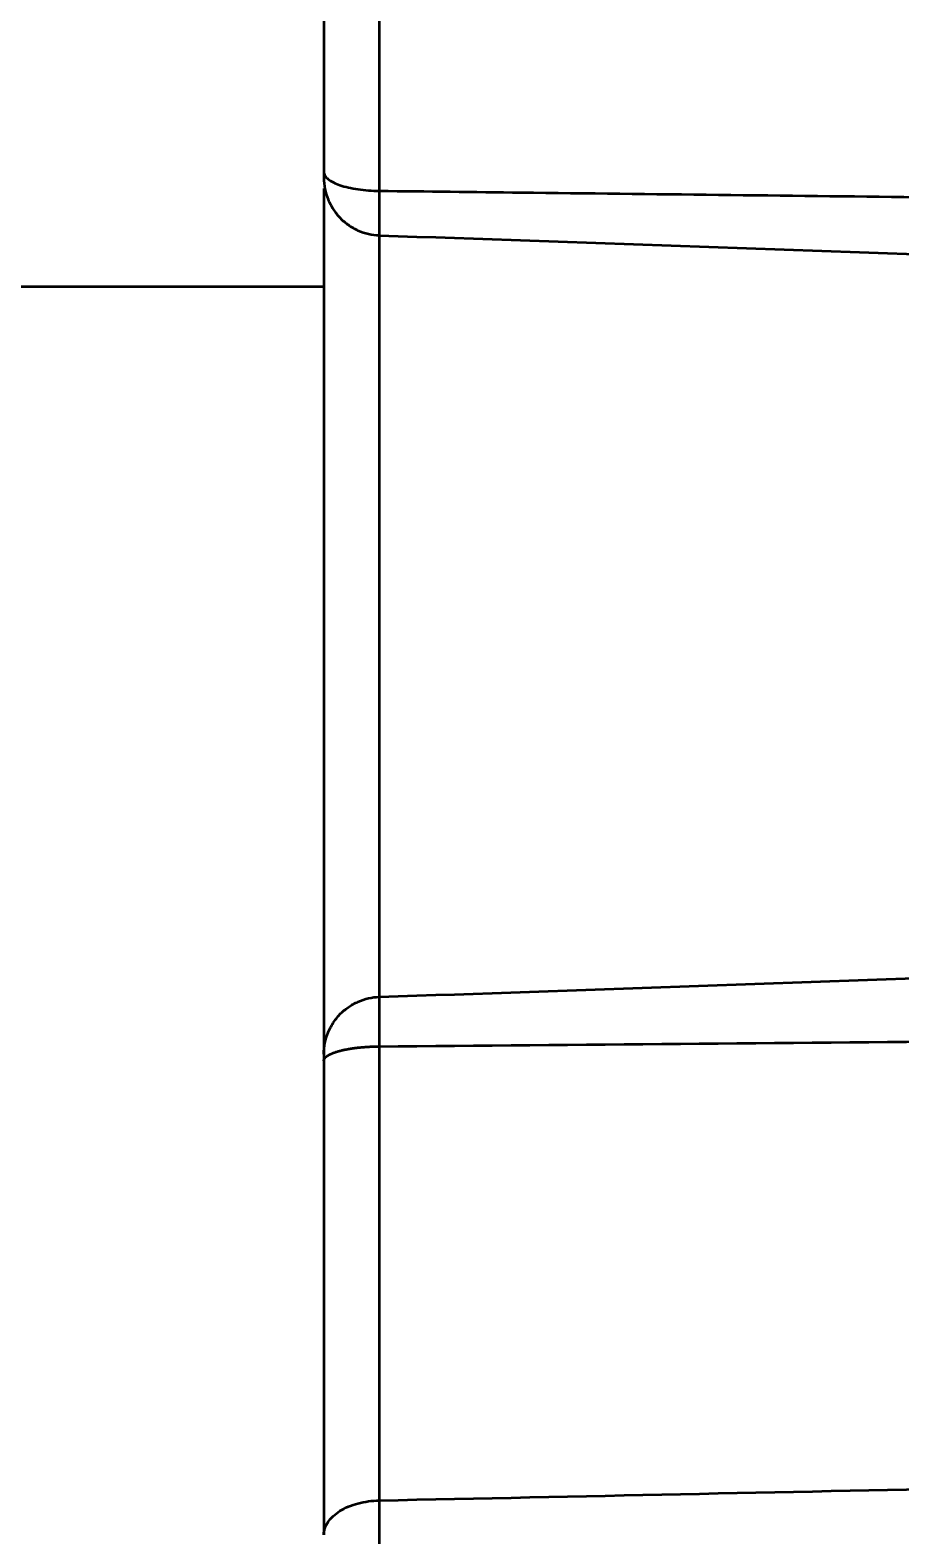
# Model space of a CAD drawing. Header units: millimetres. Extents: x 83 to 1196, y -164 to 735.
# Drawn here: x 161.87 to 177.01, y 64.16 to 90.35 of the extents above; entities that cross this region are included whole.
import ezdxf

# ---------------------------------------------------------------- set-up
doc = ezdxf.new("R2010")
doc.units = ezdxf.units.MM
doc.layers.add('1', color=7, linetype='Continuous', true_color=0xffffff)
doc.layers.add('dim', color=82, linetype='Continuous', lineweight=9)
doc.styles.get("Standard").update_dxf_attribs({"font": ''})
doc.styles.get('Standard').set_extended_font_data('Microsoft YaHei')
doc.dimstyles.get("Standard").update_dxf_attribs({"dimscale": 4, "dimtxt": 0.18, "dimasz": 0.18, "dimexe": 0.18, "dimexo": 0.0625, "dimgap": 0.09, "dimtad": 0, "dimzin": 0, "dimdsep": 46, "dimtxsty": 'Standard', "dimcen": 0.09, "dimadec": 0, "dimazin": 0, "dimtfac": 1, "dimtofl": 0, "dimtmove": 0, "dimatfit": 3, "dimfxl": 0, "dimtolj": 1, "dimtzin": 0, "dimarcsym": 0})

# ---------------------------------------------------------------- blocks, each defined once
blk = doc.blocks.new('*D5')
at = {"layer": 'Defpoints', "color": 0, "lineweight": 18, "transparency": 16777216}
for p in [(168.421, 176.041), (89.854, -63.959), (168.421, -63.959)]:
    blk.add_point(p, dxfattribs=at)
at = {"layer": 'dim', "color": 0, "lineweight": -2, "transparency": 16777216}
for p, q in [((166.422, 176.041), (87.855, 176.041)), ((89.854, 168.041), (89.854, 87.807)), ((89.854, -55.959), (89.854, 24.275)), ((166.422, -63.959), (87.855, -63.959))]:
    blk.add_line(p, q, dxfattribs=at)
at = {"layer": 'dim', "color": 0, "lineweight": 18, "transparency": 16777216}
for points in [[(88.521, 168.041), (91.188, 168.041), (89.854, 176.041)], [(88.521, -55.959), (91.188, -55.959), (89.854, -63.959)]]:
    blk.add_solid(points, dxfattribs=at)
at = {"layer": 'dim', "color": 0, "lineweight": 18, "transparency": 16777216, "insert": (89.854, 56.041), "char_height": 10, "attachment_point": 5, "rotation": 90}
blk.add_mtext('\\A1;240.00{\\H6;\\S-0.10^ -0.15;}', dxfattribs=at)

msp = doc.modelspace()

# ---------------------------------------------------------------- linework, layer by layer
at = {"layer": '1', "color": 7, "linetype": 'Continuous', "lineweight": 35}
msp.add_line((166.984, 85.88), (161.684, 85.88), dxfattribs=at)
for points, knots in [([(166.984, 99.732), (166.984, 99.593), (166.984, 99.445), (166.984, 99.248), (166.984, 99.208), (166.984, 99.127), (166.984, 99.086), (166.984, 98.961), (166.984, 98.875), (166.984, 98.613), (166.984, 98.431), (166.984, 98.051), (166.984, 97.656), (166.984, 97.021), (166.984, 96.344), (166.984, 95.626), (166.984, 95.12), (166.984, 94.795), (166.984, 94.73), (166.984, 94.599), (166.984, 94.401), (166.984, 94.201), (166.984, 93.798), (166.984, 93.525), (166.984, 92.693), (166.984, 92.123), (166.984, 90.956), (166.984, 90.358), (166.984, 89.137), (166.984, 88.513), (166.984, 87.877)], [0, 0, 0, 0, 0.0625, 0.0625, 0.078125, 0.078125, 0.09375, 0.09375, 0.125, 0.125, 0.1875, 0.1875, 0.25, 0.3125, 0.375, 0.4375, 0.5, 0.5, 0.515625, 0.515625, 0.53125, 0.5625, 0.5625, 0.625, 0.625, 0.75, 0.75, 0.875, 0.875, 1, 1, 1, 1]), ([(167.95, 87.55), (167.95, 88.154), (167.95, 88.746), (167.95, 89.905), (167.95, 90.473), (167.95, 91.583), (167.95, 92.124), (167.95, 92.914), (167.95, 93.174), (167.95, 93.685), (167.95, 93.937), (167.95, 94.432), (167.95, 94.672), (167.95, 95.141), (167.95, 95.597), (167.95, 96.241), (167.95, 96.845), (167.95, 97.221), (167.95, 97.583), (167.95, 97.756), (167.95, 98.006), (167.95, 98.087), (167.95, 98.206), (167.95, 98.245), (167.95, 98.322), (167.95, 98.512), (167.95, 98.688), (167.95, 98.82)], [0, 0, 0, 0, 0.125, 0.125, 0.25, 0.25, 0.375, 0.375, 0.4375, 0.4375, 0.5, 0.5, 0.5625, 0.5625, 0.625, 0.6875, 0.75, 0.8125, 0.8125, 0.875, 0.875, 0.90625, 0.90625, 0.921875, 0.921875, 0.9375, 1, 1, 1, 1]), ([(166.984, 87.878), (166.984, 87.87), (166.984, 87.863), (166.984, 87.849), (166.984, 87.843), (166.984, 87.83), (166.984, 87.824), (166.984, 87.813), (166.984, 87.808), (166.984, 87.8), (166.984, 87.796), (166.984, 87.789), (166.984, 87.786), (166.984, 87.781), (166.984, 87.779), (166.984, 87.776), (166.984, 87.775), (166.984, 87.775)], [0, 0, 0, 0, 0.125, 0.125, 0.25, 0.25, 0.375, 0.375, 0.5, 0.5, 0.625, 0.625, 0.75, 0.75, 0.875, 0.875, 1, 1, 1, 1]), ([(166.984, 87.877), (166.984, 87.856), (166.991, 87.835), (167.015, 87.794), (167.033, 87.774), (167.081, 87.735), (167.111, 87.716), (167.18, 87.681), (167.22, 87.664), (167.309, 87.634), (167.358, 87.62), (167.463, 87.596), (167.519, 87.586), (167.636, 87.569), (167.697, 87.562), (167.822, 87.553), (167.886, 87.551), (167.95, 87.55)], [0, 0, 0, 0, 0.125, 0.125, 0.25, 0.25, 0.375, 0.375, 0.5, 0.5, 0.625, 0.625, 0.75, 0.75, 0.875, 0.875, 1, 1, 1, 1]), ([(166.984, 87.775), (166.984, 87.711), (166.991, 87.647), (167.015, 87.521), (167.033, 87.46), (167.081, 87.341), (167.111, 87.284), (167.181, 87.177), (167.221, 87.127), (167.31, 87.034), (167.358, 86.993), (167.463, 86.919), (167.519, 86.888), (167.636, 86.836), (167.697, 86.815), (167.822, 86.786), (167.886, 86.778), (167.95, 86.776)], [0, 0, 0, 0, 0.125, 0.125, 0.25, 0.25, 0.375, 0.375, 0.5, 0.5, 0.625, 0.625, 0.75, 0.75, 0.875, 0.875, 1, 1, 1, 1]), ([(166.984, 87.589), (166.984, 87.547), (166.984, 87.497), (166.984, 87.371), (166.984, 87.289), (166.984, 87.106), (166.984, 87.004), (166.984, 86.863), (166.984, 86.834), (166.984, 86.775), (166.984, 86.745), (166.984, 86.652), (166.984, 86.588), (166.984, 86.39), (166.984, 86.108), (166.984, 85.79), (166.984, 85.538), (166.984, 85.408), (166.984, 85.274), (166.984, 85.183), (166.984, 85.136), (166.984, 84.903), (166.984, 84.711), (166.984, 84.314), (166.984, 83.905), (166.984, 83.473), (166.984, 83.196), (166.984, 83.14), (166.984, 83.028), (166.984, 82.971), (166.984, 82.8), (166.984, 82.686), (166.984, 82.341), (166.984, 81.876), (166.984, 81.402), (166.984, 80.924), (166.984, 80.682), (166.984, 80.377), (166.984, 80.316), (166.984, 80.194), (166.984, 80.133), (166.984, 79.951), (166.984, 79.83), (166.984, 79.467), (166.984, 78.988), (166.984, 78.514), (166.984, 78.162), (166.984, 78.045), (166.984, 77.87), (166.984, 77.811), (166.984, 77.695), (166.984, 77.638), (166.984, 77.351), (166.984, 77.127), (166.984, 76.69), (166.984, 76.476), (166.984, 76.058), (166.984, 75.855), (166.984, 75.607), (166.984, 75.558), (166.984, 75.46), (166.984, 75.316), (166.984, 75.177), (166.984, 74.904), (166.984, 74.731), (166.984, 74.402), (166.984, 74.246), (166.984, 74.024), (166.984, 73.952), (166.984, 73.848), (166.984, 73.814), (166.984, 73.746), (166.984, 73.713), (166.984, 73.552), (166.984, 73.433), (166.984, 73.216), (166.984, 73.117), (166.984, 72.941), (166.984, 72.863), (166.984, 72.778), (166.984, 72.762), (166.984, 72.731), (166.984, 72.687), (166.984, 72.649), (166.984, 72.581), (166.984, 72.548), (166.984, 72.526)], [0, 0, 0, 0, 0.026666, 0.026666, 0.060229, 0.060229, 0.093792, 0.093792, 0.102183, 0.102183, 0.110574, 0.110574, 0.127356, 0.127356, 0.160919, 0.194482, 0.194482, 0.211264, 0.219655, 0.219655, 0.228045, 0.228045, 0.261609, 0.261609, 0.295172, 0.328735, 0.328735, 0.337126, 0.337126, 0.345517, 0.345517, 0.362298, 0.362298, 0.395862, 0.429425, 0.429425, 0.462988, 0.462988, 0.471379, 0.471379, 0.47977, 0.47977, 0.496551, 0.496551, 0.530115, 0.563678, 0.563678, 0.580459, 0.580459, 0.58885, 0.58885, 0.597241, 0.597241, 0.630804, 0.630804, 0.664368, 0.664368, 0.697931, 0.697931, 0.706322, 0.706322, 0.714712, 0.731494, 0.731494, 0.765057, 0.765057, 0.798621, 0.798621, 0.815402, 0.815402, 0.823793, 0.823793, 0.832184, 0.832184, 0.865747, 0.865747, 0.89931, 0.89931, 0.932874, 0.932874, 0.941264, 0.941264, 0.949655, 0.966437, 0.966437, 1, 1, 1, 1]), ([(167.95, 86.776), (167.95, 86.776), (167.95, 86.777), (167.95, 86.779), (167.95, 86.781), (167.95, 86.786), (167.95, 86.791), (167.95, 86.799), (167.95, 86.802), (167.95, 86.808), (167.95, 86.812), (167.95, 86.822), (167.95, 86.83), (167.95, 86.846), (167.95, 86.855), (167.95, 86.874), (167.95, 86.885), (167.95, 86.907), (167.95, 86.919), (167.95, 86.946), (167.95, 86.96), (167.95, 86.993), (167.95, 87.011), (167.95, 87.043), (167.95, 87.054), (167.95, 87.079), (167.95, 87.093), (167.95, 87.11), (167.95, 87.112), (167.95, 87.116), (167.95, 87.122), (167.95, 87.135), (167.95, 87.146), (167.95, 87.167), (167.95, 87.18), (167.95, 87.207), (167.95, 87.219), (167.95, 87.245), (167.95, 87.257), (167.95, 87.294), (167.95, 87.317), (167.95, 87.364), (167.95, 87.387), (167.95, 87.433), (167.95, 87.456), (167.95, 87.503), (167.95, 87.526), (167.95, 87.551)], [0, 0, 0, 0, 0.03125, 0.03125, 0.0625, 0.0625, 0.125, 0.125, 0.15625, 0.15625, 0.1875, 0.1875, 0.25, 0.25, 0.3125, 0.3125, 0.375, 0.375, 0.4375, 0.4375, 0.5, 0.5, 0.5625, 0.5625, 0.59375, 0.59375, 0.625, 0.625, 0.628906, 0.628906, 0.632813, 0.640625, 0.65625, 0.65625, 0.6875, 0.6875, 0.71875, 0.71875, 0.75, 0.75, 0.8125, 0.8125, 0.875, 0.875, 0.9375, 0.9375, 1, 1, 1, 1]), ([(167.95, 87.55), (168.773, 87.541), (170.742, 87.518), (173.857, 87.482), (176.528, 87.451), (178.053, 87.434), (178.432, 87.429)], [0, 0, 0, 0, 0.235747, 0.563559, 0.891372, 1, 1, 1, 1]), ([(167.95, 73.521), (167.95, 73.54), (167.95, 73.569), (167.95, 73.627), (167.95, 73.649), (167.95, 73.685), (167.95, 73.698), (167.95, 73.725), (167.95, 73.739), (167.95, 73.813), (167.95, 73.88), (167.95, 74.034), (167.95, 74.12), (167.95, 74.309), (167.95, 74.413), (167.95, 74.553), (167.95, 74.582), (167.95, 74.641), (167.95, 74.67), (167.95, 74.761), (167.95, 74.823), (167.95, 75.016), (167.95, 75.151), (167.95, 75.364), (167.95, 75.437), (167.95, 75.587), (167.95, 75.74), (167.95, 75.902), (167.95, 76.025), (167.95, 76.067), (167.95, 76.152), (167.95, 76.195), (167.95, 76.41), (167.95, 76.587), (167.95, 76.951), (167.95, 77.324), (167.95, 77.715), (167.95, 77.965), (167.95, 78.015), (167.95, 78.116), (167.95, 78.167), (167.95, 78.32), (167.95, 78.422), (167.95, 78.729), (167.95, 79.141), (167.95, 79.558), (167.95, 79.872), (167.95, 79.976), (167.95, 80.134), (167.95, 80.187), (167.95, 80.292), (167.95, 80.345), (167.95, 80.61), (167.95, 80.819), (167.95, 81.235), (167.95, 81.647), (167.95, 82.052), (167.95, 82.353), (167.95, 82.453), (167.95, 82.602), (167.95, 82.651), (167.95, 82.749), (167.95, 82.798), (167.95, 83.04), (167.95, 83.417), (167.95, 83.773), (167.95, 84.118), (167.95, 84.285), (167.95, 84.487), (167.95, 84.527), (167.95, 84.606), (167.95, 84.684), (167.95, 84.759), (167.95, 84.834), (167.95, 84.871), (167.95, 85.053), (167.95, 85.19), (167.95, 85.45), (167.95, 85.573), (167.95, 85.745), (167.95, 85.801), (167.95, 85.881), (167.95, 85.908), (167.95, 85.959), (167.95, 85.984), (167.95, 86.107), (167.95, 86.196), (167.95, 86.356), (167.95, 86.426), (167.95, 86.549), (167.95, 86.601), (167.95, 86.654), (167.95, 86.664), (167.95, 86.683), (167.95, 86.709), (167.95, 86.729), (167.95, 86.762), (167.95, 86.774), (167.95, 86.776)], [0, 0, 0, 0, 0.03125, 0.03125, 0.046875, 0.046875, 0.054687, 0.054687, 0.0625, 0.0625, 0.09375, 0.09375, 0.125, 0.125, 0.15625, 0.15625, 0.164062, 0.164062, 0.171875, 0.171875, 0.1875, 0.1875, 0.21875, 0.21875, 0.234375, 0.234375, 0.25, 0.265625, 0.265625, 0.273438, 0.273438, 0.28125, 0.28125, 0.3125, 0.3125, 0.34375, 0.375, 0.375, 0.382813, 0.382813, 0.390625, 0.390625, 0.40625, 0.40625, 0.4375, 0.46875, 0.46875, 0.484375, 0.484375, 0.492188, 0.492188, 0.5, 0.5, 0.53125, 0.53125, 0.5625, 0.59375, 0.59375, 0.609375, 0.609375, 0.617188, 0.617188, 0.625, 0.625, 0.65625, 0.6875, 0.6875, 0.71875, 0.71875, 0.726562, 0.726562, 0.734375, 0.742187, 0.742187, 0.75, 0.75, 0.78125, 0.78125, 0.8125, 0.8125, 0.828125, 0.828125, 0.835937, 0.835937, 0.84375, 0.84375, 0.875, 0.875, 0.90625, 0.90625, 0.9375, 0.9375, 0.945312, 0.945312, 0.953125, 0.96875, 0.96875, 1, 1, 1, 1]), ([(166.984, 72.525), (166.984, 72.589), (166.991, 72.653), (167.015, 72.778), (167.033, 72.84), (167.081, 72.958), (167.111, 73.015), (167.18, 73.122), (167.22, 73.172), (167.309, 73.264), (167.358, 73.305), (167.463, 73.378), (167.519, 73.41), (167.636, 73.462), (167.697, 73.482), (167.822, 73.511), (167.886, 73.519), (167.95, 73.521)], [0, 0, 0, 0, 0.125, 0.125, 0.25, 0.25, 0.375, 0.375, 0.5, 0.5, 0.625, 0.625, 0.75, 0.75, 0.875, 0.875, 1, 1, 1, 1]), ([(167.95, 72.66), (167.95, 72.687), (167.95, 72.713), (167.95, 72.764), (167.95, 72.789), (167.95, 72.838), (167.95, 72.862), (167.95, 72.91), (167.95, 72.934), (167.95, 72.982), (167.95, 73.007), (167.95, 73.057), (167.95, 73.082), (167.95, 73.122), (167.95, 73.136), (167.95, 73.157), (167.95, 73.164), (167.95, 73.175), (167.95, 73.18), (167.95, 73.186), (167.95, 73.189), (167.95, 73.19), (167.95, 73.192), (167.95, 73.208), (167.95, 73.222), (167.95, 73.247), (167.95, 73.259), (167.95, 73.291), (167.95, 73.309), (167.95, 73.342), (167.95, 73.357), (167.95, 73.384), (167.95, 73.396), (167.95, 73.419), (167.95, 73.43), (167.95, 73.449), (167.95, 73.458), (167.95, 73.475), (167.95, 73.482), (167.95, 73.496), (167.95, 73.502), (167.95, 73.51), (167.95, 73.513), (167.95, 73.517), (167.95, 73.519), (167.95, 73.52)], [0, 0, 0, 0, 0.0625, 0.0625, 0.125, 0.125, 0.1875, 0.1875, 0.25, 0.25, 0.3125, 0.3125, 0.375, 0.375, 0.40625, 0.40625, 0.421875, 0.421875, 0.429688, 0.433594, 0.433594, 0.435547, 0.435547, 0.4375, 0.46875, 0.46875, 0.5, 0.5, 0.5625, 0.5625, 0.625, 0.625, 0.6875, 0.6875, 0.75, 0.75, 0.8125, 0.8125, 0.875, 0.875, 0.9375, 0.9375, 0.96875, 0.96875, 1, 1, 1, 1]), ([(166.984, 72.409), (166.984, 72.409), (166.984, 72.409), (166.984, 72.41), (166.984, 72.41), (166.984, 72.411), (166.984, 72.411), (166.985, 72.412), (166.985, 72.412), (166.985, 72.413), (166.985, 72.413), (166.985, 72.414), (166.985, 72.415), (166.985, 72.415), (166.985, 72.416), (166.985, 72.417), (166.985, 72.417), (166.985, 72.418), (166.985, 72.419), (166.985, 72.419), (166.985, 72.42), (166.986, 72.421), (166.986, 72.422), (166.986, 72.423), (166.986, 72.423), (166.986, 72.424), (166.987, 72.425), (166.987, 72.426), (166.987, 72.427), (166.987, 72.428), (166.988, 72.429), (166.988, 72.43), (166.988, 72.431), (166.989, 72.432), (166.989, 72.433), (166.99, 72.434), (166.99, 72.435), (166.99, 72.436), (166.991, 72.437), (166.991, 72.438), (166.992, 72.439), (166.993, 72.441), (166.993, 72.442), (166.994, 72.443), (166.995, 72.444), (166.995, 72.446), (166.996, 72.447), (166.997, 72.448), (166.998, 72.449), (166.999, 72.451), (167, 72.452), (167.001, 72.453), (167.002, 72.455), (167.003, 72.456), (167.004, 72.458), (167.005, 72.459), (167.006, 72.461), (167.007, 72.462), (167.009, 72.464), (167.01, 72.465), (167.012, 72.467), (167.013, 72.468), (167.015, 72.47), (167.016, 72.471), (167.018, 72.473), (167.02, 72.474), (167.021, 72.476), (167.023, 72.478), (167.025, 72.479), (167.027, 72.481), (167.029, 72.483), (167.031, 72.484), (167.034, 72.486), (167.036, 72.488), (167.038, 72.49), (167.041, 72.491), (167.043, 72.493), (167.046, 72.495), (167.049, 72.497), (167.051, 72.499), (167.054, 72.5), (167.057, 72.502), (167.06, 72.504), (167.063, 72.506), (167.067, 72.508), (167.07, 72.51), (167.073, 72.512), (167.077, 72.514), (167.08, 72.516), (167.084, 72.518), (167.088, 72.52), (167.092, 72.522), (167.096, 72.523), (167.1, 72.525), (167.104, 72.527), (167.109, 72.529), (167.113, 72.531), (167.118, 72.534), (167.122, 72.536), (167.127, 72.538), (167.132, 72.54), (167.137, 72.542), (167.142, 72.544), (167.147, 72.546), (167.153, 72.548), (167.158, 72.55), (167.164, 72.552), (167.17, 72.554), (167.176, 72.556), (167.182, 72.558), (167.188, 72.56), (167.194, 72.562), (167.201, 72.564), (167.207, 72.566), (167.214, 72.568), (167.221, 72.57), (167.228, 72.573), (167.235, 72.575), (167.242, 72.577), (167.25, 72.579), (167.257, 72.581), (167.265, 72.583), (167.273, 72.585), (167.281, 72.587), (167.289, 72.589), (167.297, 72.591), (167.306, 72.593), (167.314, 72.595), (167.323, 72.597), (167.332, 72.599), (167.341, 72.601), (167.35, 72.603), (167.359, 72.604), (167.369, 72.606), (167.379, 72.608), (167.388, 72.61), (167.398, 72.612), (167.408, 72.614), (167.419, 72.616), (167.429, 72.617), (167.44, 72.619), (167.45, 72.621), (167.461, 72.623), (167.472, 72.624), (167.484, 72.626), (167.495, 72.627), (167.507, 72.629), (167.518, 72.631), (167.53, 72.632), (167.542, 72.634), (167.554, 72.635), (167.566, 72.637), (167.579, 72.638), (167.591, 72.639), (167.604, 72.641), (167.617, 72.642), (167.63, 72.643), (167.643, 72.645), (167.657, 72.646), (167.67, 72.647), (167.684, 72.648), (167.697, 72.649), (167.711, 72.65), (167.725, 72.651), (167.739, 72.652), (167.754, 72.653), (167.768, 72.654), (167.782, 72.655), (167.797, 72.655), (167.812, 72.656), (167.827, 72.657), (167.842, 72.657), (167.857, 72.658), (167.872, 72.658), (167.887, 72.659), (167.903, 72.659), (167.918, 72.659), (167.934, 72.659), (167.944, 72.66), (167.95, 72.66)], [0, 0, 0, 0, 0.001056, 0.002164, 0.003325, 0.004538, 0.005802, 0.007119, 0.008489, 0.00991, 0.011384, 0.01291, 0.014488, 0.016118, 0.017801, 0.019535, 0.021322, 0.023161, 0.025053, 0.026996, 0.028992, 0.03104, 0.03314, 0.035292, 0.037496, 0.039753, 0.042062, 0.044423, 0.046836, 0.049302, 0.05182, 0.054389, 0.057012, 0.059686, 0.062412, 0.065191, 0.068022, 0.070905, 0.07384, 0.076828, 0.079867, 0.082959, 0.086103, 0.0893, 0.092548, 0.095849, 0.099202, 0.102607, 0.106064, 0.109574, 0.113136, 0.116749, 0.120416, 0.124134, 0.127904, 0.131727, 0.135602, 0.139529, 0.143508, 0.14754, 0.151624, 0.15576, 0.159948, 0.164188, 0.168481, 0.172825, 0.177222, 0.181671, 0.186173, 0.190726, 0.195332, 0.19999, 0.2047, 0.209462, 0.214277, 0.219143, 0.224062, 0.229034, 0.234057, 0.239132, 0.24426, 0.24944, 0.254672, 0.259956, 0.265293, 0.270682, 0.276123, 0.281616, 0.287161, 0.292759, 0.298408, 0.30411, 0.309864, 0.315671, 0.321529, 0.32744, 0.333403, 0.339418, 0.345486, 0.351605, 0.357777, 0.364001, 0.370277, 0.376605, 0.382986, 0.389418, 0.395903, 0.402441, 0.40903, 0.415671, 0.422365, 0.429111, 0.435909, 0.44276, 0.449662, 0.456617, 0.463624, 0.470683, 0.477794, 0.484958, 0.492174, 0.499441, 0.506762, 0.514134, 0.521559, 0.529035, 0.536564, 0.544145, 0.551779, 0.559464, 0.567202, 0.574992, 0.582834, 0.590728, 0.598675, 0.606674, 0.614725, 0.622828, 0.630983, 0.639191, 0.64745, 0.655762, 0.664126, 0.672543, 0.681011, 0.689532, 0.698105, 0.70673, 0.715407, 0.724137, 0.732919, 0.741753, 0.750639, 0.759577, 0.768568, 0.77761, 0.786705, 0.795852, 0.805052, 0.814303, 0.823607, 0.832963, 0.842371, 0.851831, 0.861344, 0.870908, 0.880525, 0.890195, 0.899916, 0.909689, 0.919515, 0.929393, 0.939323, 0.949305, 0.95934, 0.969427, 0.979566, 0.989757, 1, 1, 1, 1]), ([(167.95, 64.757), (167.95, 64.902), (167.95, 65.122), (167.95, 65.346), (167.95, 65.496), (167.95, 65.571), (167.95, 65.95), (167.95, 66.566), (167.95, 67.202), (167.95, 67.848), (167.95, 68.176), (167.95, 69.174), (167.95, 69.854), (167.95, 70.721), (167.95, 70.895), (167.95, 71.244), (167.95, 71.42), (167.95, 71.948), (167.95, 72.303), (167.95, 72.66)], [0, 0, 0, 0, 0.0625, 0.09375, 0.09375, 0.125, 0.125, 0.25, 0.375, 0.375, 0.5, 0.5, 0.75, 0.75, 0.8125, 0.8125, 0.875, 0.875, 1, 1, 1, 1]), ([(166.984, 72.525), (166.984, 72.524), (166.984, 72.523), (166.984, 72.519), (166.984, 72.516), (166.984, 72.51), (166.984, 72.507), (166.984, 72.499), (166.984, 72.494), (166.984, 72.487), (166.984, 72.484), (166.984, 72.479), (166.984, 72.476), (166.984, 72.466), (166.984, 72.46), (166.984, 72.446), (166.984, 72.439), (166.984, 72.424), (166.984, 72.417), (166.984, 72.409)], [0, 0, 0, 0, 0.125, 0.125, 0.25, 0.25, 0.375, 0.375, 0.5, 0.5, 0.5625, 0.5625, 0.625, 0.625, 0.75, 0.75, 0.875, 0.875, 1, 1, 1, 1]), ([(166.984, 72.409), (166.984, 72.039), (166.984, 71.671), (166.984, 71.122), (166.984, 70.94), (166.984, 70.576), (166.984, 70.395), (166.984, 69.494), (166.984, 68.785), (166.984, 67.743), (166.984, 67.4), (166.984, 66.724), (166.984, 66.058), (166.984, 65.412), (166.984, 64.935), (166.984, 64.777), (166.984, 64.465), (166.984, 64.311), (166.984, 64.158)], [0, 0, 0, 0, 0.125, 0.125, 0.1875, 0.1875, 0.25, 0.25, 0.5, 0.5, 0.625, 0.625, 0.75, 0.875, 0.875, 0.9375, 0.9375, 1, 1, 1, 1]), ([(166.984, 64.158), (166.984, 64.196), (166.99, 64.234), (167.015, 64.31), (167.033, 64.347), (167.081, 64.418), (167.111, 64.452), (167.18, 64.517), (167.22, 64.547), (167.309, 64.602), (167.358, 64.627), (167.463, 64.671), (167.519, 64.69), (167.636, 64.721), (167.697, 64.734), (167.822, 64.751), (167.886, 64.756), (167.949, 64.757)], [0, 0, 0, 0, 0.125, 0.125, 0.25, 0.25, 0.375, 0.375, 0.5, 0.5, 0.625, 0.625, 0.75, 0.75, 0.875, 0.875, 1, 1, 1, 1]), ([(167.95, 57.326), (167.95, 57.461), (167.95, 57.598), (167.95, 57.879), (167.95, 58.166), (167.95, 58.466), (167.95, 58.695), (167.95, 58.773), (167.95, 58.929), (167.95, 59.008), (167.95, 59.245), (167.95, 59.564), (167.95, 60.049), (167.95, 60.377), (167.95, 60.625), (167.95, 60.75), (167.95, 60.875), (167.95, 60.958), (167.95, 61), (167.95, 61.209), (167.95, 61.376), (167.95, 61.706), (167.95, 62.034), (167.95, 62.519), (167.95, 62.838), (167.95, 63.036), (167.95, 63.076), (167.95, 63.155), (167.95, 63.272), (167.95, 63.388), (167.95, 63.617), (167.95, 63.916), (167.95, 64.204), (167.95, 64.484), (167.95, 64.622), (167.95, 64.756)], [0, 0, 0, 0, 0.0625, 0.0625, 0.125, 0.1875, 0.1875, 0.21875, 0.21875, 0.25, 0.25, 0.3125, 0.375, 0.4375, 0.4375, 0.46875, 0.484375, 0.484375, 0.5, 0.5, 0.5625, 0.5625, 0.625, 0.6875, 0.75, 0.75, 0.765625, 0.765625, 0.78125, 0.8125, 0.8125, 0.875, 0.9375, 0.9375, 1, 1, 1, 1])]:
    msp.add_open_spline(points, degree=3, knots=knots, dxfattribs=at)
for points in [[(167.95, 86.775), (171.446, 86.653), (174.942, 86.531), (178.439, 86.409)], [(167.95, 73.52), (171.437, 73.641), (174.924, 73.763), (178.411, 73.884)], [(167.95, 72.66), (171.445, 72.69), (174.941, 72.72), (178.437, 72.751)], [(167.949, 64.757), (171.446, 64.83), (174.942, 64.904), (178.439, 64.977)]]:
    msp.add_open_spline(points, degree=3, dxfattribs=at)

# ---------------------------------------------------------------- dimensions: what is measured, and where the dimension line sits
at = {"layer": 'dim', "lineweight": 18}
dim = msp.add_linear_dim(base=(89.854, -63.959), p1=(168.421, 176.041), p2=(168.421, -63.959), angle=90, dimstyle='Standard', override={"dimtxt": 2.5, "dimasz": 2, "dimexe": 0.49975, "dimexo": 0.49975, "dimgap": 0.49975, "dimtol": 1, "dimlim": 0, "dimtp": -0.1, "dimtm": 0.15, "dimtfac": 0.6, "dimtdec": 2, "dimtolj": 1}, dxfattribs=at)
dim.commit()
dim.dimension.update_dxf_attribs({"geometry": '*D5', "text_midpoint": (89.854, 56.041), "dimtype": 160})

doc.saveas('drawing.dxf')
